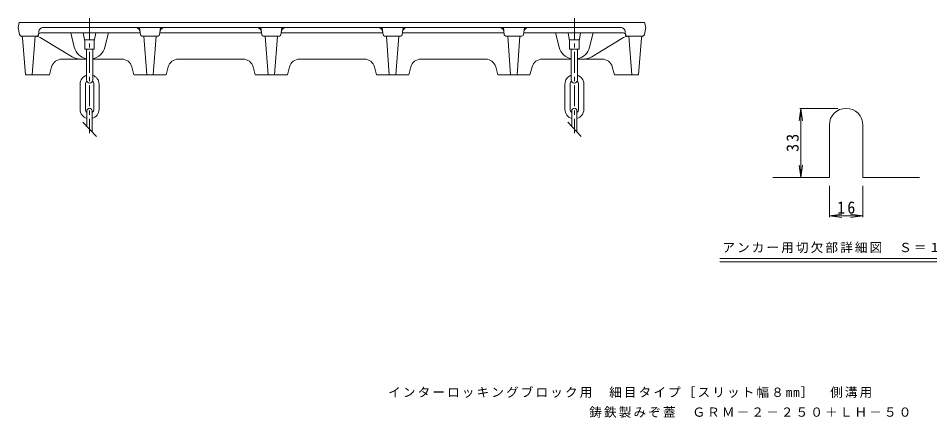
# Model space of a CAD drawing. Units: millimetres, scale not verified, with parts at other scales. Extents: x -745 to 727, y -549 to 425.
# Drawn here: x -688 to 181, y -549 to -168 of the extents above; entities that cross this region are included whole.
import ezdxf

# ---------------------------------------------------------------- set-up
doc = ezdxf.new("R2010")
doc.units = ezdxf.units.MM
doc.header["$LTSCALE"] = 4
doc.linetypes.add('CHAIN1', pattern=[8, 5, -1, 1, -1])
for name, color, linetype, lineweight in [('0-0_0', 3, 'Continuous', 9), ('0-4', 7, 'Continuous', 9), ('1-3', 4, 'Continuous', 9), ('1-F', 7, 'Continuous', 9)]:
    doc.layers.add(name, color=color, linetype=linetype, lineweight=lineweight)
doc.layers.add('F-5', color=7, linetype='Continuous')
doc.styles.add('ＭＳ ゴシック', font='')
doc.styles.get('ＭＳ ゴシック').set_extended_font_data('MS Gothic')

msp = doc.modelspace()

# ---------------------------------------------------------------- linework, layer by layer
at = {"layer": '0-0_0'}
for p, q in [((-687.641, -177.486), (-686.641, -172.486)), ((-686.641, -172.486), (-90.641, -172.486)), ((-89.641, -177.486), (-90.641, -172.486)), ((-686.421, -183.991), (-687.641, -177.486)), ((-668.079, -180.989), (-668.477, -184.172)), ((-113.172, -177.486), (-664.11, -177.486)), ((-572.041, -177.486), (-571.205, -184.172)), ((-552.041, -177.486), (-552.877, -184.172)), ((-456.441, -177.486), (-455.605, -184.172)), ((-436.441, -177.486), (-437.277, -184.172)), ((-340.841, -177.486), (-340.005, -184.172)), ((-320.841, -177.486), (-321.677, -184.172)), ((-225.241, -177.486), (-224.405, -184.172)), ((-205.241, -177.486), (-206.077, -184.172)), ((-109.203, -180.989), (-108.805, -184.172)), ((-90.861, -183.991), (-89.641, -177.486)), ((-669.965, -185.486), (-684.799, -185.486)), ((-683.499, -187.332), (-680.795, -222.486)), ((-671.641, -185.486), (-674.487, -222.486)), ((-571.416, -182.486), (-666.501, -182.486)), ((-636.242, -205.285), (-665.04, -187.686)), ((-637.641, -182.486), (-634.183, -196.162)), ((-625.641, -182.486), (-624.141, -190.272)), ((-613.641, -182.486), (-615.141, -190.272)), ((-601.641, -182.486), (-605.099, -196.162)), ((-554.365, -185.486), (-569.717, -185.486)), ((-567.827, -185.486), (-565.184, -222.486)), ((-556.255, -185.486), (-558.898, -222.486)), ((-552.666, -182.486), (-455.816, -182.486)), ((-438.765, -185.486), (-454.117, -185.486)), ((-452.227, -185.486), (-449.584, -222.486)), ((-440.655, -185.486), (-443.298, -222.486)), ((-437.066, -182.486), (-340.216, -182.486)), ((-338.517, -185.486), (-323.165, -185.486)), ((-336.627, -185.486), (-333.984, -222.486)), ((-325.055, -185.486), (-327.698, -222.486)), ((-224.616, -182.486), (-321.466, -182.486)), ((-222.917, -185.486), (-207.565, -185.486)), ((-221.027, -185.486), (-218.384, -222.486)), ((-209.455, -185.486), (-212.098, -222.486)), ((-205.866, -182.486), (-110.781, -182.486)), ((-175.641, -182.486), (-172.184, -196.162)), ((-163.641, -182.486), (-162.141, -190.272)), ((-151.641, -182.486), (-153.141, -190.272)), ((-139.641, -182.486), (-143.099, -196.162)), ((-141.04, -205.285), (-112.242, -187.686)), ((-107.317, -185.486), (-92.483, -185.486)), ((-105.641, -185.486), (-102.795, -222.486)), ((-93.783, -187.332), (-96.487, -222.486)), ((-622.641, -197.986), (-622.641, -227.379)), ((-616.641, -197.986), (-616.641, -227.379)), ((-160.641, -197.986), (-160.641, -227.379)), ((-154.641, -197.986), (-154.641, -227.379)), ((-646.158, -207.486), (-622.641, -207.486)), ((-616.641, -207.486), (-589.024, -207.486)), ((-535.058, -207.486), (-473.424, -207.486)), ((-419.458, -207.486), (-357.824, -207.486)), ((-242.224, -207.486), (-303.858, -207.486)), ((-160.641, -207.486), (-188.258, -207.486)), ((-131.124, -207.486), (-154.641, -207.486)), ((-655.821, -214.909), (-657.841, -222.486)), ((-544.721, -214.909), (-546.741, -222.486)), ((-429.121, -214.909), (-431.141, -222.486)), ((-348.162, -214.909), (-346.141, -222.486)), ((-232.562, -214.909), (-230.541, -222.486)), ((-121.462, -214.909), (-119.441, -222.486)), ((-680.795, -222.486), (-657.841, -222.486)), ((-96.487, -222.486), (-119.441, -222.486)), ((-628.641, -231.379), (-628.641, -255.379)), ((-623.641, -231.379), (-623.641, -255.379)), ((-615.641, -231.379), (-615.641, -255.379)), ((-610.641, -231.379), (-610.641, -255.379)), ((-166.641, -231.379), (-166.641, -255.379)), ((-161.641, -231.379), (-161.641, -255.379)), ((-153.641, -231.379), (-153.641, -255.379)), ((-148.641, -231.379), (-148.641, -255.379)), ((-622.141, -256.879), (-622.141, -271.523)), ((-617.141, -256.879), (-617.141, -276.879)), ((-160.141, -256.879), (-160.141, -271.522)), ((-155.141, -256.879), (-155.141, -276.879)), ((-613.121, -281.185), (-625.932, -267.462)), ((-151.122, -281.185), (-163.932, -267.462))]:
    msp.add_line(p, q, dxfattribs=at)
at = {"layer": '0-0_0', "linetype": 'CHAIN1'}
for p, q in [((-619.641, -168.486), (-619.641, -278.201)), ((-157.641, -168.486), (-157.641, -278.201))]:
    msp.add_line(p, q, dxfattribs=at)
at = {"layer": '0-0_0'}
for points in [[(-624.141, -197.986), (-624.141, -188.986), (-615.141, -188.986), (-615.141, -197.986)], [(-153.141, -197.986), (-153.141, -188.986), (-162.141, -188.986), (-162.141, -197.986)]]:
    msp.add_lwpolyline(points, close=True, dxfattribs=at)
for points in [[(-579.362, -214.909), (-577.341, -222.486), (-546.741, -222.486)], [(-463.762, -214.909), (-461.741, -222.486), (-431.141, -222.486)], [(-313.521, -214.909), (-315.541, -222.486), (-346.141, -222.486)], [(-197.921, -214.909), (-199.941, -222.486), (-230.541, -222.486)]]:
    msp.add_lwpolyline(points, dxfattribs=at)
for centre, radius, start, end in [((-664.11, -181.486), 4, 90, 172.87534), ((-575.572, -181.486), 4, 7.12466, 90), ((-548.51, -181.486), 4, 90, 172.87534), ((-459.972, -181.486), 4, 7.12466, 90), ((-432.91, -181.486), 4, 90, 172.87534), ((-344.372, -181.486), 4, 7.12466, 90), ((-317.31, -181.486), 4, 90, 172.87534), ((-228.772, -181.486), 4, 7.12466, 90), ((-201.71, -181.486), 4, 90, 172.87534), ((-113.172, -181.486), 4, 7.12466, 90), ((-684.456, -183.623), 2, 190.61996, 254.96568), ((-684.799, -183.986), 1.5, 226.56404, 270), ((-685.493, -187.486), 2, 4.39857, 74.96568), ((-672.862, -200.486), 15, 58.57043, 85.34749), ((-669.965, -183.986), 1.5, 270, 351.7869), ((-666.501, -184.486), 2, 90, 171.7867), ((-569.717, -183.986), 1.5, 187.12489, 270), ((-554.365, -183.986), 1.5, 270.00095, 352.87511), ((-454.117, -183.986), 1.5, 187.12489, 270), ((-438.765, -183.986), 1.5, 270.00095, 352.87511), ((-338.517, -183.986), 1.5, 187.12489, 269.99905), ((-323.165, -183.986), 1.5, 270, 352.87511), ((-222.917, -183.986), 1.5, 187.12489, 269.99905), ((-207.565, -183.986), 1.5, 270, 352.87511), ((-104.421, -200.486), 15, 94.65251, 121.42957), ((-110.781, -184.486), 2, 8.2133, 90), ((-107.317, -183.986), 1.5, 188.2131, 270), ((-91.789, -187.486), 2, 105.03432, 175.60143), ((-92.483, -183.986), 1.5, 270, 313.43596), ((-92.827, -183.623), 2, 285.03432, 349.38004), ((-619.641, -192.486), 15, 194.18797, 258.46318), ((-619.641, -192.486), 15, 281.53682, 345.8123), ((-157.641, -192.486), 15, 194.1877, 258.46318), ((-157.641, -192.486), 15, 281.53682, 345.81203), ((-646.158, -217.486), 10, 90, 165.06851), ((-628.421, -192.486), 15, 238.57043, 270), ((-589.024, -217.486), 10, 14.93149, 90), ((-535.058, -217.486), 10, 90, 165.06851), ((-473.424, -217.486), 10, 14.93149, 90), ((-419.458, -217.486), 10, 90, 165.06851), ((-357.824, -217.486), 10, 14.93149, 90), ((-303.858, -217.486), 10, 90, 165.06851), ((-242.224, -217.486), 10, 14.93149, 90), ((-188.258, -217.486), 10, 90, 165.06851), ((-148.862, -192.486), 15, 270, 301.42957), ((-131.124, -217.486), 10, 14.93149, 90), ((-619.641, -231.379), 9, 109.47127, 180), ((-619.641, -231.379), 9, 0, 70.52873), ((-157.641, -231.379), 9, 109.47127, 180), ((-157.641, -231.379), 9, 0, 70.52873), ((-619.641, -231.379), 4, 134.0488, 180.00038), ((-619.641, -227.379), 3, 180, 0), ((-619.641, -231.379), 4, 359.99962, 45.9512), ((-157.641, -231.379), 4, 134.0488, 180.00038), ((-157.641, -227.379), 3, 180, 0), ((-157.641, -231.379), 4, 359.99962, 45.9512), ((-619.641, -255.379), 9, 179.99983, 253.87241), ((-619.641, -255.379), 4, 180, 231.31779), ((-619.641, -256.879), 2.5, 0, 180), ((-619.641, -255.379), 4, 308.68221, 0), ((-619.641, -255.379), 9, 286.12759, 0), ((-157.641, -255.379), 9, 180, 253.87241), ((-157.641, -255.379), 4, 180, 231.31779), ((-157.641, -256.879), 2.5, 0, 180), ((-157.641, -255.379), 9, 286.12759, 0.00017), ((-157.641, -255.379), 4, 308.68221, 0)]:
    msp.add_arc(centre, radius, start, end, dxfattribs=at)
at = {"layer": '1-3'}
for p, q in [((85.365, -320.404), (85.365, -270.404)), ((117.365, -320.404), (117.365, -270.404)), ((31.365, -320.404), (85.365, -320.404)), ((117.365, -320.404), (171.365, -320.404))]:
    msp.add_line(p, q, dxfattribs=at)
msp.add_arc((101.365, -270.404), 16, 0, 180, dxfattribs=at)
at = {"layer": '1-F'}
for p, q in [((58.304, -254.404), (56.737, -266.301)), ((93.365, -254.404), (57.104, -254.404)), ((58.304, -320.404), (58.304, -254.404)), ((58.304, -254.404), (59.87, -266.301)), ((58.304, -320.404), (56.737, -308.507)), ((58.304, -320.404), (59.87, -308.507)), ((85.365, -328.404), (85.365, -358.152)), ((117.365, -328.404), (117.365, -358.152)), ((85.365, -356.952), (97.262, -355.386)), ((117.365, -356.952), (105.468, -355.386)), ((85.365, -356.952), (117.365, -356.952)), ((85.365, -356.952), (97.262, -358.518)), ((117.365, -356.952), (105.468, -358.518)), ((-18.858, -397.567), (221.588, -397.567)), ((-18.858, -400.771), (221.588, -400.771))]:
    msp.add_line(p, q, dxfattribs=at)

# ---------------------------------------------------------------- texts
at = {"layer": '0-4', "insert": (-143.383, -549.425), "char_height": 8.798, "attachment_point": 7, "style": 'ＭＳ ゴシック'}
msp.add_mtext('\\T1.17;鋳鉄製みぞ蓋\u3000ＧＲＭ－２－２５０＋ＬＨ－５０', dxfattribs=at)
at = {"layer": '1-F', "color": 2, "insert": (56.304, -295.904), "char_height": 11.73, "attachment_point": 7, "rotation": 90, "style": 'ＭＳ ゴシック'}
msp.add_mtext('\\T1.27;\\W0.95;33', dxfattribs=at)
at = {"layer": '1-F', "color": 2, "insert": (92.865, -354.952), "char_height": 11.73, "attachment_point": 7, "style": 'ＭＳ ゴシック'}
msp.add_mtext('\\T1.27;\\W0.95;16', dxfattribs=at)
at = {"layer": '1-F', "insert": (-16.635, -392.494), "char_height": 8.798, "attachment_point": 7, "style": 'ＭＳ ゴシック'}
msp.add_mtext('\\T1.17;アンカー用切欠部詳細図\u3000Ｓ＝１：２', dxfattribs=at)
at = {"layer": 'F-5', "insert": (-335.062, -530.51), "char_height": 8.798, "attachment_point": 7, "style": 'ＭＳ ゴシック'}
msp.add_mtext('\\T1.17;インターロッキングブロック用\u3000細目タイプ［スリット幅８mm］\u3000側溝用', dxfattribs=at)

doc.saveas('drawing.dxf')
